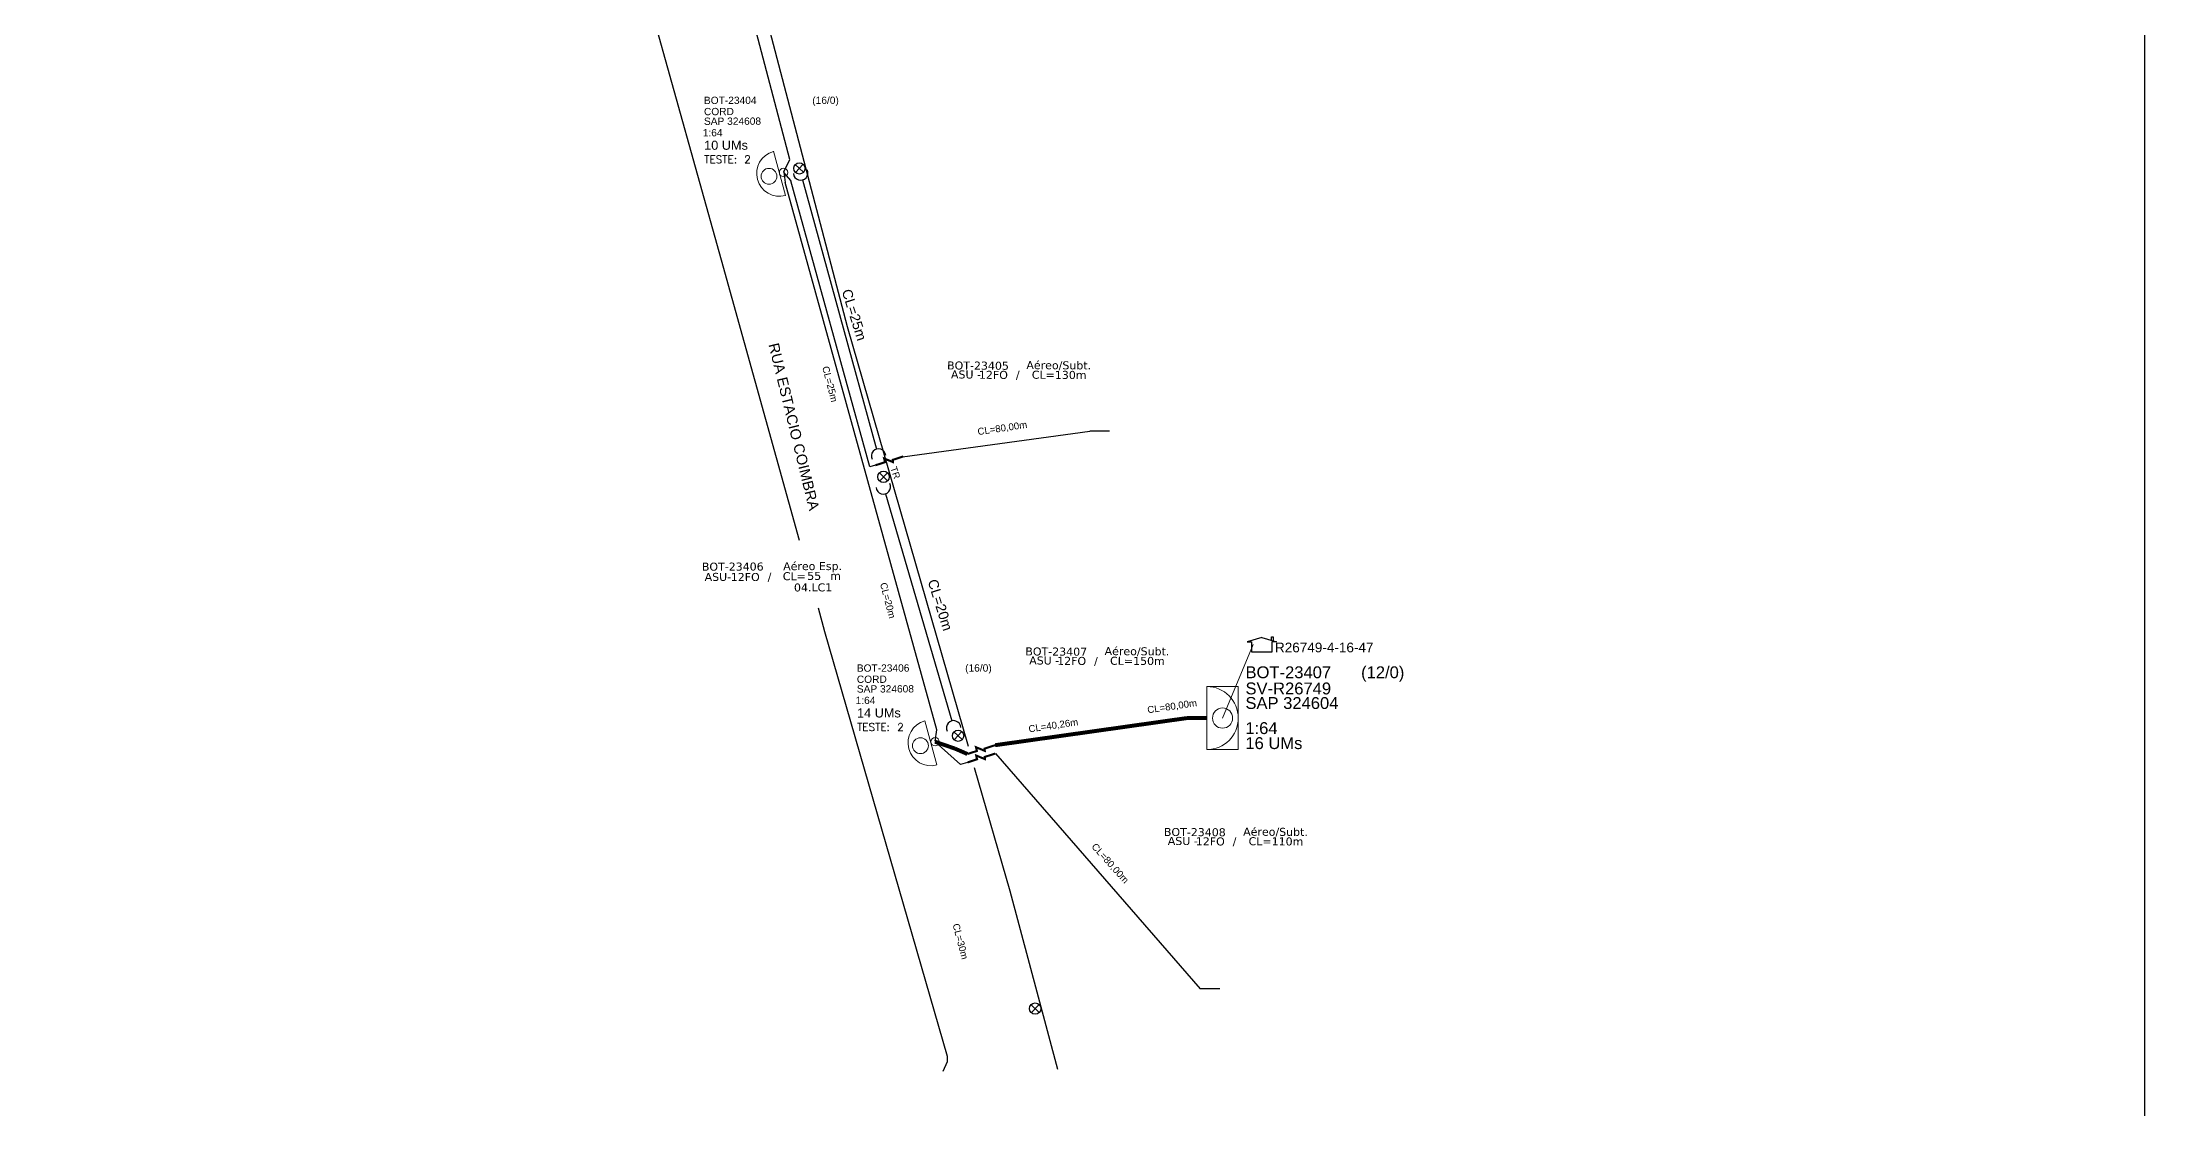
# Model space of a CAD drawing. Extents: x -89 to 749, y 705 to 1299.
# Drawn here: x 417.3 to 749.2, y 910.6 to 1078.8 of the extents above; entities that cross this region are included whole.
import ezdxf
from ezdxf.enums import TextEntityAlignment as Align

# ---------------------------------------------------------------- set-up
doc = ezdxf.new("R2010")
doc.units = 0
for name, color, linetype in [('0 @ 1', 7, 'Continuous'), ('CAP a instalar', 1, 'Continuous'), ('label_cabos', 7, 'Continuous'), ('Legenda', 1, 'Continuous'), ('locais', 7, 'Continuous'), ('locais legendas', 7, 'Continuous'), ('QUADRA', 7, 'Continuous'), ('SEGMENTO', 10, 'Continuous'), ('Subida Lateral', 5, 'Continuous'), ('surveys', 7, 'Continuous'), ('surveys legendas', 7, 'Continuous')]:
    doc.layers.add(name, color=color, linetype=linetype)
for name, color, linetype, lineweight in [("20.0-LEGENDA DOS CDO'S", 1, 'Continuous', 0), ('20.1-CDO_INTERIOR', 1, 'Continuous', 0), ('20.6-CORDOALHA_SUPORTE', 7, 'Continuous', 25), ('Segmento Logradouro Texto', 7, 'Continuous', 0)]:
    doc.layers.add(name, color=color, linetype=linetype, lineweight=lineweight)
doc.layers.add('EXTRA', color=50, linetype='Continuous', plot=False)
doc.styles.add('ARIAL', font='arial.ttf')
doc.styles.add('DIGICADE', font='arial.ttf')
doc.styles.add('FTTH', font='arial.ttf')
doc.styles.add('ROMANS', font='romans')
doc.styles.add('siredit', font='verdana.ttf')
doc.styles.get("Standard").update_dxf_attribs({"font": 'arial.ttf'})
doc.linetypes.add('FENCELINE1', pattern='A,0.25,-0.1,[133,ltypeshp.shx,S=0.1,R=0,X=-0.1,Y=0],-0.1,1', length=1.45)

# ---------------------------------------------------------------- blocks, each defined once
blk = doc.blocks.new('SURVEY_SURVEY')
for p, q in [((0, 0.0000152), (-0.0000151, 0.0000108)), ((-0.0000151, 0.0000108), (-0.0000104, 0.0000108)), ((-0.0000103, 0), (-0.0000103, 0.0000108)), ((0.0000103, 0), (-0.0000103, 0)), ((0, 0.0000152), (0.0000151, 0.0000108)), ((0.0000101, 0.0000159), (0.0000117, 0.0000159)), ((0.0000101, 0.0000123), (0.0000101, 0.0000159)), ((0.0000151, 0.0000108), (0.0000103, 0.0000108)), ((0.0000103, 0.0000108), (0.0000103, 0)), ((0.0000117, 0.0000159), (0.0000117, 0.0000119))]:
    blk.add_line(p, q)
blk = doc.blocks.new('Inst CDOE-16 CAIXA DIST OPT CDOE 48F_16D C_SPL_2_1_8')
at = {"layer": "20.0-LEGENDA DOS CDO'S", "color": 0}
for tag, p, style, flags in [('ID_ATIVIDADE', (0.12, 6.47), 'ARIAL', 3), ('FATOR', (7.92, 6.47), 'ARIAL', 1), ('QTDE', (0.1, -1.17), 'DIGICADE', 3)]:
    blk.add_attdef(tag, p, '', height=0.8, rotation=0.118, dxfattribs=dict(at, style=style, flags=flags))
at = {"layer": "20.0-LEGENDA DOS CDO'S", "color": 0, "style": 'ARIAL'}
for tag, p, height in [('CORDOALHA', (0.12, 4.02), 0.8), ('FID', (0.12, 5.25), 0.8), ('1:XX', (-0.01, 1.7), 0.8), ('SAP', (0.12, 2.96), 0.8), ('UMS', (0.14, 0.22), 1)]:
    blk.add_attdef(tag, p, '', height=height, rotation=0.118, dxfattribs=at)
blk.add_attdef('FIBRAS_UTILIZADAS', text='', height=0.8, rotation=0.118, dxfattribs=at).set_placement((13.48, 5.26), align=Align.CENTER)
blk = doc.blocks.new('Teste  FTTH')
at = {"color": 0, "lineweight": 0, "style": 'ROMANS'}
for tag, p in [('TESTE', (-2.3, -0.29)), ('QTDE', (0.21, -0.29))]:
    blk.add_attdef(tag, p, '', height=0.48, dxfattribs=at)
for tag, p, flags in [('FID', (-2.23, -1.25), 1), ('FATOR', (-2.23, -2.03), 3), ('ID_ATIVIDADE', (-2.23, -2.72), 3)]:
    blk.add_attdef(tag, p, '', height=0.48, dxfattribs=dict(at, flags=flags))
blk = doc.blocks.new('LEGENDA DOS CABOS')
at = {"layer": 'EXTRA', "color": 0, "style": 'siredit'}
for tag, p in [('ID', (4.6, 0.97)), ('XX', (9.03, 0.97))]:
    blk.add_attdef(tag, text='', height=0.48, rotation=359.69, dxfattribs=at).set_placement(p, align=Align.MIDDLE_CENTER)
at = {"layer": 'Legenda', "color": 0, "style": 'siredit'}
for tag, p in [('TIPO_CABO', (1.31, 0)), ('CABO', (4.69, -0.05)), ('/', (6.81, -0.05)), ('METROS', (10.03, -0.05))]:
    blk.add_attdef(tag, text='', height=0.8, rotation=359.69, dxfattribs=at).set_placement(p, align=Align.MIDDLE_CENTER)
blk = doc.blocks.new('Inst CB ESP CFOA-SM-ASU-120-S-12')
at = {"layer": 'label_cabos', "color": 0, "style": 'siredit'}
for tag, flags, p in [('ID_ATIVIDADE', 3, (1.31, 2.67)), ('FATOR', 1, (11.56, 2.55))]:
    blk.add_attdef(tag, text='', height=1, rotation=359.69, dxfattribs=dict(at, flags=flags)).set_placement(p, align=Align.MIDDLE_CENTER)
for tag, p in [('TIPO_CABO', (1.26, 0)), ('DESTINO_CABO', (3.13, 1.26)), ('CABO', (4.69, -0.05)), ('/', (7.71, -0.05)), ('LANCE', (10.81, 0)), ('TIPO_CABO', (13.11, 1.24)), ('UND', (15.96, 0)), ('FID', (13.15, -1.41))]:
    blk.add_attdef(tag, text='', height=1, rotation=359.69, dxfattribs=at).set_placement(p, align=Align.MIDDLE_CENTER)
blk.add_attdef('QTDE', (12.43, -0.47), '', height=1, rotation=359.69, dxfattribs=at)

msp = doc.modelspace()

# ---------------------------------------------------------------- linework, layer by layer
msp.add_lwpolyline([(-89.32, 705.02), (749.25, 705.02), (749.25, 1299.02), (-89.32, 1299.02), (-89.32, 705.02)])
at = {"layer": "20.0-LEGENDA DOS CDO'S", "color": 7}
msp.add_line((532.78, 1061.61), (534.68, 1054.63), dxfattribs=at)
at = {"layer": "20.0-LEGENDA DOS CDO'S", "color": 5}
msp.add_line((556.68, 971.79), (558.58, 964.82), dxfattribs=at)
at = {"layer": "20.0-LEGENDA DOS CDO'S", "color": 7}
for centre, radius in [((532.07, 1057.67), 1.25), ((534.37, 1058.29), 0.669)]:
    msp.add_circle(centre, radius, dxfattribs=at)
at = {"layer": "20.0-LEGENDA DOS CDO'S", "color": 5}
for centre, radius in [((555.97, 967.85), 1.25), ((558.28, 968.48), 0.669)]:
    msp.add_circle(centre, radius, dxfattribs=at)
at = {"layer": "20.0-LEGENDA DOS CDO'S", "color": 7}
msp.add_arc((533.73, 1058.12), 3.61, 105.2507, 285.2507, dxfattribs=at)
at = {"layer": "20.0-LEGENDA DOS CDO'S", "color": 5}
msp.add_arc((557.63, 968.3), 3.61, 105.2507, 285.2507, dxfattribs=at)
at = {"layer": '20.1-CDO_INTERIOR', "color": 1, "lineweight": 18}
msp.add_lwpolyline([(606.14, 967.24), (606.14, 977.18), (601.18, 977.18), (601.17, 967.24)], close=True, dxfattribs=at)
msp.add_circle((603.66, 972.21), 1.59, dxfattribs=at)
msp.add_arc((601.17, 972.21), 4.97, 269.9724, 89.9724, dxfattribs=at)
at = {"layer": '20.6-CORDOALHA_SUPORTE'}
for points in [[(535.93, 1058.1, 1.231752), (538.07, 1058.71)], [(550.49, 1013.61, 1.231752), (548.34, 1013.03)], [(548.99, 1008.59, 1.231752), (551.13, 1009.19)], [(562.34, 970.73, 1.231752), (560.19, 970.16)]]:
    msp.add_lwpolyline(points, format="xyb", dxfattribs=at)
for points in [[(537.37, 1057.09), (549.05, 1014.64)], [(550.44, 1007.57), (560.91, 971.77)]]:
    msp.add_lwpolyline(points, dxfattribs=at)
at = {"layer": 'CAP a instalar', "color": 7, "linetype": 'FENCELINE1', "ltscale": 4}
for points in [[(535.34, 1060.33), (516.73, 1131.08)], [(534.41, 1058.36), (534.41, 1058.37), (535.34, 1060.33)], [(534.41, 1058.36), (534.6, 1056.68)], [(558.58, 970.33), (534.6, 1056.68)], [(558.31, 968.55), (558.32, 968.56), (558.58, 970.33)]]:
    msp.add_lwpolyline(points, dxfattribs=at)
at = {"layer": 'CAP a instalar', "color": 8, "ltscale": 3}
for points in [[(534.37, 1058.29), (535.5, 1056.93)], [(547.97, 1011.84), (535.5, 1056.93)], [(553.13, 1013.44), (582.72, 1017.49)], [(585.84, 1017.49), (582.72, 1017.49)], [(548.88, 1012.09), (547.98, 1011.83)], [(558.28, 968.48), (562.32, 964.87)], [(567.8, 966.62), (600.12, 929.48)], [(563.41, 965.22), (562.32, 964.87)], [(603.25, 929.48), (600.12, 929.48)]]:
    msp.add_lwpolyline(points, dxfattribs=at)
at = {"layer": 'CAP a instalar', "color": 1, "ltscale": 3, "const_width": 0.625}
for points in [[(567.76, 967.93), (598.05, 972.21)], [(601.17, 972.21), (598.05, 972.21)], [(563.38, 966.54), (561.45, 967.38)]]:
    msp.add_lwpolyline(points, dxfattribs=at)
at = {"layer": 'CAP a instalar', "color": 1, "linetype": 'FENCELINE1', "ltscale": 4, "const_width": 0.625}
msp.add_lwpolyline([(558.28, 968.48), (561.45, 967.38)], dxfattribs=at)
at = {"layer": 'locais', "color": 1}
for p, q in [((536.2, 1059.53), (537.51, 1058.31)), ((537.47, 1059.57), (536.25, 1058.27)), ((549.49, 1010.87), (550.8, 1009.64)), ((550.76, 1010.91), (549.53, 1009.6)), ((561.25, 970.04), (562.56, 968.81)), ((562.52, 970.08), (561.3, 968.77)), ((573.43, 926.99), (574.73, 925.77)), ((574.69, 927.03), (573.47, 925.72))]:
    msp.add_line(p, q, dxfattribs=at)
for centre in [(536.86, 1058.92), (550.14, 1010.26), (561.91, 969.42), (574.08, 926.38)]:
    msp.add_circle(centre, 0.895, dxfattribs=at)
at = {"layer": 'QUADRA'}
for points in [[(691.37, 1147.15), (629.35, 1143.09), (598.58, 1140.98), (572, 1139.13), (531.03, 1136.32), (519.4, 1135.75), (518.66, 1135.38), (518.24, 1134.72), (518.21, 1133.94), (544.4, 1033.97), (563.49, 967.79)], [(524.55, 1044.45), (513.39, 1084.51), (501.33, 1134.39), (500.74, 1134.94), (499.93, 1135.12), (490.33, 1135.04), (459.03, 1134.04), (453.8, 1134.1), (453.07, 1133.75), (452.62, 1133.09), (452.59, 1132.31), (453.44, 1128.02), (454.3, 1123.06), (453.89, 1122.39), (453.17, 1121.99), (449.4, 1120.99), (448.56, 1121.03), (447.86, 1121.47), (447.5, 1122.15), (446.44, 1126.29), (444.93, 1132.43), (444.36, 1132.99), (443.9, 1133.13)], [(536.89, 1000.2), (524.55, 1044.45)], [(559.58, 916.5), (560.26, 918.04), (560.27, 918.81), (540.89, 985.82), (539.86, 989.52)], [(564.46, 964.43), (570.07, 944.95)], [(570.07, 944.95), (577.61, 916.85)]]:
    msp.add_lwpolyline(points, dxfattribs=at)
at = {"layer": 'SEGMENTO', "color": 4, "lineweight": 0, "ltscale": 2}
msp.add_lwpolyline([(603.66, 972.21), (608.51, 983.79)], dxfattribs=at)
at = {"layer": 'Subida Lateral', "color": 5, "const_width": 0.331}
for points in [[(548.88, 1012.09), (550.38, 1012.57), (550.24, 1013.16), (551.63, 1012.59), (551.6, 1012.94), (553.27, 1013.48)], [(563.38, 966.54), (564.88, 967.02), (564.74, 967.61), (566.13, 967.04), (566.09, 967.39), (567.76, 967.93)], [(563.41, 965.22), (564.91, 965.71), (564.77, 966.3), (566.16, 965.73), (566.13, 966.08), (567.8, 966.62)]]:
    msp.add_lwpolyline(points, dxfattribs=at)

# ---------------------------------------------------------------- block references
at = {"layer": "20.0-LEGENDA DOS CDO'S", "color": 7, "lineweight": 0, "xscale": 1.43681659878742, "yscale": 1.43681659878742, "zscale": 1.43681659878742}
msp.add_blockref('Inst CDOE-16 CAIXA DIST OPT CDOE 48F_16D C_SPL_2_1_8', (521.63, 1061.53), dxfattribs=at).add_auto_attribs({'FID': 'BOT-23404', 'CORDOALHA': 'CORD', 'SAP': 'SAP 324608', '1:XX': '1:64', 'UMS': '10 UMs', 'FIBRAS_UTILIZADAS': '(16/0)'})
at = {"layer": "20.0-LEGENDA DOS CDO'S", "color": 7, "lineweight": 0, "xscale": 2.515147456177369, "yscale": 2.515147456177369, "zscale": 2.515147456177369, "rotation": 0.004078562105398152}
msp.add_blockref('Teste  FTTH', (527.63, 1060.46), dxfattribs=at).add_auto_attribs({'TESTE': 'TESTE:', 'QTDE': '2'})
at = {"layer": "20.0-LEGENDA DOS CDO'S", "color": 5, "lineweight": 0, "xscale": 1.43681659878742, "yscale": 1.43681659878742, "zscale": 1.43681659878742}
msp.add_blockref('Inst CDOE-16 CAIXA DIST OPT CDOE 48F_16D C_SPL_2_1_8', (545.76, 971.98), dxfattribs=at).add_auto_attribs({'FID': 'BOT-23406', 'CORDOALHA': 'CORD', 'SAP': 'SAP 324608', '1:XX': '1:64', 'UMS': '14 UMs', 'FIBRAS_UTILIZADAS': '(16/0)'})
at = {"layer": "20.0-LEGENDA DOS CDO'S", "color": 5, "lineweight": 0, "xscale": 2.515147456177369, "yscale": 2.515147456177369, "zscale": 2.515147456177369, "rotation": 0.004078562105398152}
msp.add_blockref('Teste  FTTH', (551.76, 970.91), dxfattribs=at).add_auto_attribs({'TESTE': 'TESTE:', 'QTDE': '2'})
at = {"layer": 'label_cabos', "color": 0, "lineweight": 0}
ref = msp.add_blockref('LEGENDA DOS CABOS', (559.69, 1025.75), dxfattribs=dict(at, xscale=1.265484209609504, yscale=1.265484209609504, zscale=1.265484209609504))
ref.add_attrib('ID', 'BOT-23405', dxfattribs={"color": 0, "height": 1.265, "rotation": 359.69, "style": 'siredit'}).set_placement((565.06, 1027.81), align=Align.MIDDLE_CENTER)
ref.add_attrib('CABO', '12FO', dxfattribs={"color": 0, "height": 1.265, "rotation": 359.69, "style": 'siredit'}).set_placement((567.49, 1026.35), align=Align.MIDDLE_CENTER)
ref.add_attrib('METROS', 'CL=130m', dxfattribs={"color": 0, "height": 1.265, "rotation": 359.69, "style": 'siredit'}).set_placement((577.87, 1026.35), align=Align.MIDDLE_CENTER)
ref.add_attrib('XX', 'Aéreo/Subt.', dxfattribs={"color": 0, "height": 1.2655, "rotation": 359.69, "style": 'siredit'}).set_placement((577.8, 1027.86), align=Align.MIDDLE_CENTER)
ref.add_attrib('/', '/', dxfattribs={"color": 0, "height": 1.27, "rotation": 359.69, "style": 'siredit'}).set_placement((571.33, 1026.35), align=Align.MIDDLE_CENTER)
ref.add_attrib('TIPO_CABO', 'ASU -', dxfattribs={"color": 0, "height": 1.265, "rotation": 359.69, "style": 'siredit'}).set_placement((563.16, 1026.41), align=Align.MIDDLE_CENTER)
at = {"layer": 'label_cabos'}
ref = msp.add_blockref('Inst CB ESP CFOA-SM-ASU-120-S-12', (522.4, 994.48), dxfattribs=dict(at, xscale=1.263217988759143, yscale=1.263217988759144, zscale=1.263217988759144, rotation=0.4634636605451))
ref.add_attrib('DESTINO_CABO', 'BOT-23406', dxfattribs={"color": 0, "height": 1.263, "rotation": 0.1535, "style": 'siredit'}).set_placement((526.35, 996.1), align=Align.MIDDLE_CENTER)
ref.add_attrib('TIPO_CABO', 'Aéreo Esp.', dxfattribs={"color": 0, "height": 1.263, "rotation": 0.1535, "style": 'siredit'}).set_placement((538.95, 996.18), align=Align.MIDDLE_CENTER)
ref.add_attrib('CABO', '12FO', dxfattribs={"color": 0, "height": 1.263, "rotation": 0.1535, "style": 'siredit'}).set_placement((528.32, 994.46), align=Align.MIDDLE_CENTER)
ref.add_attrib('/', '/', dxfattribs={"color": 0, "height": 1.26, "rotation": 0.1535, "style": 'siredit'}).set_placement((532.15, 994.49), align=Align.MIDDLE_CENTER)
ref.add_attrib('TIPO_CABO', 'ASU-', dxfattribs={"color": 0, "height": 1.263, "rotation": 0.1535, "style": 'siredit'}).set_placement((524, 994.48), align=Align.MIDDLE_CENTER)
ref.add_attrib('FID', '04.LC1', dxfattribs={"color": 0, "height": 1.263, "rotation": 0.1535, "style": 'siredit'}).set_placement((539.03, 992.82), align=Align.MIDDLE_CENTER)
ref.add_attrib('LANCE', 'CL=', dxfattribs={"color": 0, "height": 1.263, "rotation": 0.1535, "style": 'siredit'}).set_placement((536.06, 994.59), align=Align.MIDDLE_CENTER)
ref.add_attrib('QTDE', '55', (538.11, 994), dxfattribs={"color": 0, "height": 1.263, "rotation": 0.1535, "style": 'siredit'})
ref.add_attrib('UND', 'm', dxfattribs={"color": 0, "height": 1.26, "rotation": 0.1535, "style": 'siredit'}).set_placement((542.57, 994.64), align=Align.MIDDLE_CENTER)
at = {"layer": 'label_cabos', "color": 0, "lineweight": 0}
ref = msp.add_blockref('LEGENDA DOS CABOS', (572.05, 980.63), dxfattribs=dict(at, xscale=1.265484209609504, yscale=1.265484209609504, zscale=1.265484209609504))
ref.add_attrib('ID', 'BOT-23407', dxfattribs={"color": 0, "height": 1.265, "rotation": 359.69, "style": 'siredit'}).set_placement((577.41, 982.7), align=Align.MIDDLE_CENTER)
ref.add_attrib('CABO', '12FO', dxfattribs={"color": 0, "height": 1.265, "rotation": 359.69, "style": 'siredit'}).set_placement((579.84, 981.23), align=Align.MIDDLE_CENTER)
ref.add_attrib('METROS', 'CL=150m', dxfattribs={"color": 0, "height": 1.265, "rotation": 359.69, "style": 'siredit'}).set_placement((590.22, 981.23), align=Align.MIDDLE_CENTER)
ref.add_attrib('XX', 'Aéreo/Subt.', dxfattribs={"color": 0, "height": 1.2655, "rotation": 359.69, "style": 'siredit'}).set_placement((590.15, 982.75), align=Align.MIDDLE_CENTER)
ref.add_attrib('/', '/', dxfattribs={"color": 0, "height": 1.27, "rotation": 359.69, "style": 'siredit'}).set_placement((583.68, 981.23), align=Align.MIDDLE_CENTER)
ref.add_attrib('TIPO_CABO', 'ASU -', dxfattribs={"color": 0, "height": 1.265, "rotation": 359.69, "style": 'siredit'}).set_placement((575.51, 981.29), align=Align.MIDDLE_CENTER)
ref = msp.add_blockref('LEGENDA DOS CABOS', (593.92, 952.16), dxfattribs=dict(at, xscale=1.265484209609504, yscale=1.265484209609504, zscale=1.265484209609504))
ref.add_attrib('ID', 'BOT-23408', dxfattribs={"color": 0, "height": 1.265, "rotation": 359.69, "style": 'siredit'}).set_placement((599.28, 954.22), align=Align.MIDDLE_CENTER)
ref.add_attrib('CABO', '12FO', dxfattribs={"color": 0, "height": 1.265, "rotation": 359.69, "style": 'siredit'}).set_placement((601.72, 952.76), align=Align.MIDDLE_CENTER)
ref.add_attrib('METROS', 'CL=110m', dxfattribs={"color": 0, "height": 1.265, "rotation": 359.69, "style": 'siredit'}).set_placement((612.09, 952.76), align=Align.MIDDLE_CENTER)
ref.add_attrib('XX', 'Aéreo/Subt.', dxfattribs={"color": 0, "height": 1.2655, "rotation": 359.69, "style": 'siredit'}).set_placement((612.02, 954.27), align=Align.MIDDLE_CENTER)
ref.add_attrib('/', '/', dxfattribs={"color": 0, "height": 1.27, "rotation": 359.69, "style": 'siredit'}).set_placement((605.55, 952.76), align=Align.MIDDLE_CENTER)
ref.add_attrib('TIPO_CABO', 'ASU -', dxfattribs={"color": 0, "height": 1.265, "rotation": 359.69, "style": 'siredit'}).set_placement((597.38, 952.82), align=Align.MIDDLE_CENTER)
at = {"layer": 'surveys', "color": 255, "xscale": 152893.7711690431, "yscale": 152893.7711690431, "zscale": 152893.7711690431}
msp.add_blockref('SURVEY_SURVEY', (609.85, 982.58), dxfattribs=at)

# ---------------------------------------------------------------- texts
at = {"layer": '0 @ 1', "color": 0, "linetype": 'Continuous', "attachment_point": 1, "style": 'FTTH'}
for s, width, insert, char_height, rotation in [('\\pxt3;CL=25m', 15.1694, (545.04, 1040.05), 1.5754, 287.3577), ('\\pxt3;CL=25m', 10.4678, (541.5, 1027.83), 1.0871, 284.7094), ('\\pxt3;CL=20m', 10.4678, (550.63, 993.7), 1.0871, 284.7094), ('\\pxt3;CL=20m', 15.1694, (558.6, 994.29), 1.5754, 287.3577), ('\\pxt3;CL=30m', 10.4678, (562.09, 939.92), 1.0871, 284.7094)]:
    msp.add_mtext_dynamic_manual_height_columns(s, width=width, gutter_width=0.00005, heights=[1.55], dxfattribs=dict(at, insert=insert, char_height=char_height, rotation=rotation))
at = {"layer": '0 @ 1', "color": 3, "linetype": 'Continuous', "char_height": 1.0871, "attachment_point": 1, "style": 'FTTH'}
for s, insert, rotation in [('\\pxt3;CL=80,00m', (564.91, 1017.92), 8.3777), ('\\pxt3;CL=80,00m', (591.71, 974.03), 8.3777), ('\\pxt3;CL=40,26m', (572.96, 971.02), 8.3777), ('\\pxt3;CL=80,00m', (583.7, 952.6), 312.0678)]:
    msp.add_mtext_dynamic_manual_height_columns(s, width=10.4678, gutter_width=0.00005, heights=[1.55], dxfattribs=dict(at, insert=insert, rotation=rotation))
at = {"layer": "20.0-LEGENDA DOS CDO'S", "color": 1, "lineweight": 0, "ltscale": 2, "style": 'ARIAL'}
for s, p in [('BOT-23407', (607.28, 978.5)), ('SV-R26749', (607.28, 975.95)), ('SAP 324604', (607.27, 973.65)), ('1:64', (607.26, 969.69)), ('16 UMs', (607.26, 967.32))]:
    msp.add_text(s, height=1.871, rotation=359.9724, dxfattribs=at).set_placement(p)
msp.add_text('          (12/0)', height=1.8708, rotation=359.9724, dxfattribs=at).set_placement((625.31, 978.5), align=Align.CENTER)
at = {"layer": 'locais legendas', "color": 10, "style": 'ARIAL'}
msp.add_text('TR', height=1.049, rotation=288.5446, dxfattribs=at).set_placement((551.21, 1011.68, -3.05))
at = {"layer": 'Segmento Logradouro Texto', "linetype": 'Continuous', "insert": (533.58, 1031.53), "char_height": 1.6551, "width": 27.5742, "attachment_point": 1, "rotation": 283.7895, "style": 'DIGICADE'}
msp.add_mtext('\\o\\l\\fArial|b0|i0|c0|p34;\\T1.0000000000;\\W1.0000000000;RUA ESTACIO COIMBRA', dxfattribs=at)
at = {"layer": 'surveys legendas', "color": 0}
msp.add_text('R26749-4-16-47', height=1.5289, dxfattribs=at).set_placement((611.93, 982.58))

doc.saveas('drawing.dxf')
